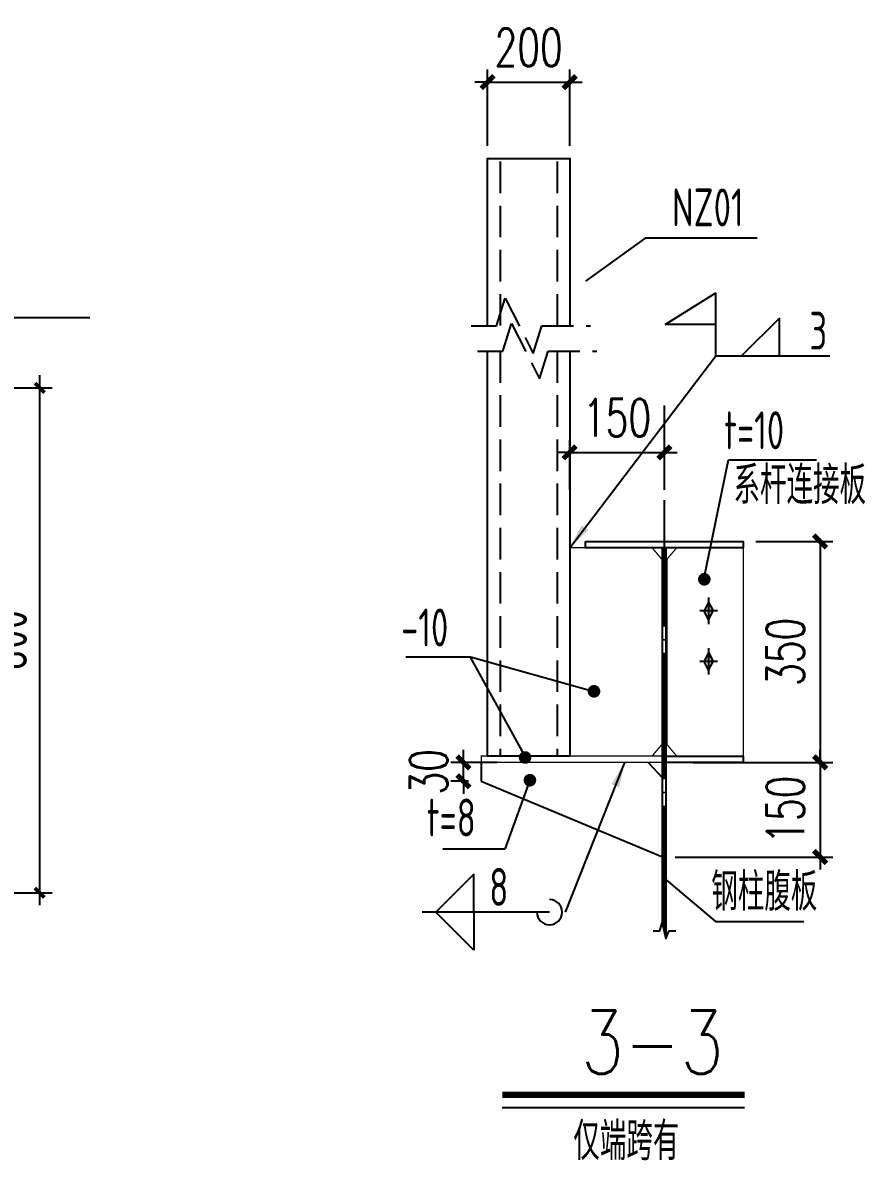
# Model space of a CAD drawing. Extents: x 180850 to 1399066, y 113487 to 334416.
# Drawn here: x 1360914 to 1367586, y 159387 to 168398 of the extents above; entities that cross this region are included whole.
import ezdxf

# ---------------------------------------------------------------- set-up
doc = ezdxf.new("R2010")
doc.units = 0
doc.header["$LTSCALE"] = 1000
doc.linetypes.add('DASH', pattern=[0.35, 0.25, -0.1])
doc.linetypes.add('DOTE', pattern=[2.42, 2, -0.2, 0.02, -0.2])
for name, color, linetype in [('ADIM', 3, 'Continuous'), ('AXIS', 3, 'Continuous'), ('DOTE', 1, 'Continuous'), ('GL', 150, 'Continuous'), ('GZ', 50, 'Continuous'), ('LT', 27, 'Continuous'), ('PZ', 202, 'Continuous'), ('TEXT', 7, 'Continuous')]:
    doc.layers.add(name, color=color, linetype=linetype)
doc.styles.add('_TCH_DIM_T3', font='SIMPLEX', dxfattribs={"width": 0.705882, "bigfont": 'GBCBIG'})
doc.styles.add('SIM-TSSC', font='simplex.shx', dxfattribs={"width": 0.8, "bigfont": 'tssdchn.shx'})
doc.styles.get("Standard").update_dxf_attribs({"font": 'gbenor.shx', "bigfont": 'gbcbig.shx'})
doc.styles.add('TSSD_Dimension', font='Tssdeng.shx', dxfattribs={"width": 0.8, "bigfont": 'hztxt.shx'})
doc.styles.add('TSSD_Label', font='tssdeng.shx', dxfattribs={"width": 0.7, "bigfont": 'hztxt.shx'})
doc.styles.add('TSSD_Norm', font='tssdeng.shx', dxfattribs={"bigfont": 'hztxt.shx'})
doc.dimstyles.new('TCH_100_5', dxfattribs={"dimtxt": 297.5, "dimasz": 100, "dimexe": 100, "dimexo": 100, "dimgap": 126.25, "dimtad": 1, "dimdec": 0, "dimlfac": 0.2, "dimzin": 0, "dimdsep": 46, "dimtxsty": '_TCH_DIM_T3', "dimblk": 'ARCHTICK', "dimcen": 0.09, "dimclrd": 126, "dimclre": 126, "dimclrt": 7, "dimazin": 2, "dimtfac": 1, "dimtdec": 0, "dimtix": 1, "dimtmove": 2, "dimatfit": 3, "dimfxl": 1, "dimtolj": 1, "dimtzin": 0, "dimarcsym": 0})
doc.dimstyles.new('TSSD_20_100', dxfattribs={"dimtxt": 300, "dimasz": 75, "dimexe": 100, "dimexo": 250, "dimgap": 100, "dimtad": 1, "dimdec": 0, "dimlfac": 0.2, "dimzin": 0, "dimdsep": 46, "dimtxsty": 'TSSD_Dimension', "dimblk": 'ARCHTICK', "dimcen": 0, "dimdle": 100, "dimclrt": 7, "dimadec": 0, "dimazin": 0, "dimtfac": 1, "dimtdec": 0, "dimtix": 1, "dimtmove": 2, "dimatfit": 3, "dimfxl": 1, "dimtolj": 1, "dimtzin": 0, "dimarcsym": 0})
doc.dimstyles.new('TSSD_LEADER_STYLE_200.0', dxfattribs={"dimtxt": 0.18, "dimasz": 200, "dimexe": 0.18, "dimexo": 0.0625, "dimgap": 0.09, "dimtad": 0, "dimtih": 1, "dimtoh": 1, "dimdec": 4, "dimzin": 0, "dimdsep": 46, "dimtxsty": 'Standard', "dimcen": 0.09, "dimadec": 0, "dimazin": 0, "dimtfac": 1, "dimtdec": 4, "dimtofl": 0, "dimtmove": 0, "dimatfit": 3, "dimfxl": 1, "dimtolj": 1, "dimtzin": 0, "dimarcsym": 0})

# ---------------------------------------------------------------- blocks, each defined once
blk = doc.blocks.new('_ArchTick')
at = {"color": 0, "linetype": 'ByBlock', "const_width": 0.4}
blk.add_lwpolyline([(-0.5, -0.5), (0.5, 0.5)], dxfattribs=at)
blk = doc.blocks.new('*D850')
at = {"layer": 'Defpoints', "color": 0, "transparency": 16777216}
for p in [(1366122.1, 162539.1), (1365980.3, 161789.1), (1367228.6, 161789.1)]:
    blk.add_point(p, dxfattribs=at)
at = {"layer": 'GL', "color": 126, "lineweight": -2, "transparency": 16777216}
for p, q in [((1367228.6, 162539.1), (1367228.6, 162639.1)), ((1366222.1, 162539.1), (1367328.6, 162539.1)), ((1367228.6, 162539.1), (1367228.6, 161789.1)), ((1366080.3, 161789.1), (1367328.6, 161789.1)), ((1367228.6, 161789.1), (1367228.6, 161689.1))]:
    blk.add_line(p, q, dxfattribs=at)
at = {"layer": 'GL', "color": 126, "lineweight": -2, "transparency": 16777216, "xscale": 100, "yscale": 100, "zscale": 100}
for p, rotation in [((1367228.6, 162539.1), 270), ((1367228.6, 161789.1), 90)]:
    blk.add_blockref('_ArchTick', p, dxfattribs=dict(at, rotation=rotation))
at = {"layer": 'GL', "color": 7, "transparency": 16777216, "insert": (1366953.6, 162164.1), "char_height": 297.5, "attachment_point": 5, "rotation": 90, "style": '_TCH_DIM_T3'}
blk.add_mtext('\\A1;150', dxfattribs=at)
blk = doc.blocks.new('*D851')
at = {"layer": 'Defpoints', "color": 0, "transparency": 16777216}
for p in [(1364403.6, 162539.1), (1364771.2, 162539.1), (1364545.3, 162389.1)]:
    blk.add_point(p, dxfattribs=at)
at = {"layer": 'GL', "color": 126, "lineweight": -2, "transparency": 16777216}
for p, q in [((1364403.6, 162539.1), (1364403.6, 162639.1)), ((1364671.2, 162539.1), (1364303.6, 162539.1)), ((1364403.6, 162389.1), (1364403.6, 162539.1)), ((1364445.3, 162389.1), (1364303.6, 162389.1)), ((1364403.6, 162389.1), (1364403.6, 162289.1))]:
    blk.add_line(p, q, dxfattribs=at)
at = {"layer": 'GL', "color": 126, "lineweight": -2, "transparency": 16777216, "xscale": 100, "yscale": 100, "zscale": 100}
for p, rotation in [((1364403.6, 162539.1), 270), ((1364403.6, 162389.1), 90)]:
    blk.add_blockref('_ArchTick', p, dxfattribs=dict(at, rotation=rotation))
at = {"layer": 'GL', "color": 7, "transparency": 16777216, "insert": (1364128.6, 162464.1), "char_height": 297.5, "attachment_point": 5, "rotation": 90, "style": '_TCH_DIM_T3'}
blk.add_mtext('\\A1;30', dxfattribs=at)
blk = doc.blocks.new('_WELD004')
at = {"color": 0, "linetype": 'ByBlock'}
for p, q in [((0, 1), (1, 0)), ((0, 0), (0, 1))]:
    blk.add_line(p, q, dxfattribs=at)
blk = doc.blocks.new('*D852')
at = {"layer": 'Defpoints', "color": 0, "transparency": 16777216}
for p in [(1365995.3, 164994.5), (1365245.3, 164596.9), (1365995.3, 164596.9)]:
    blk.add_point(p, dxfattribs=at)
at = {"layer": 'GL', "color": 126, "lineweight": -2, "transparency": 16777216}
for p, q in [((1365245.3, 164696.9), (1365245.3, 165094.5)), ((1365995.3, 164696.9), (1365995.3, 165094.5)), ((1365245.3, 164994.5), (1365145.3, 164994.5)), ((1365245.3, 164994.5), (1365995.3, 164994.5)), ((1365995.3, 164994.5), (1366095.3, 164994.5))]:
    blk.add_line(p, q, dxfattribs=at)
at = {"layer": 'GL', "color": 126, "lineweight": -2, "transparency": 16777216, "xscale": 100, "yscale": 100, "zscale": 100}
blk.add_blockref('_ArchTick', (1365245.3, 164994.5), dxfattribs=at)
at = {"layer": 'GL', "color": 126, "lineweight": -2, "transparency": 16777216, "xscale": 100, "yscale": 100, "zscale": 100, "rotation": 180}
blk.add_blockref('_ArchTick', (1365995.3, 164994.5), dxfattribs=at)
at = {"layer": 'GL', "color": 7, "transparency": 16777216, "insert": (1365620.3, 165269.5), "char_height": 297.5, "attachment_point": 5, "style": '_TCH_DIM_T3'}
blk.add_mtext('\\A1;150', dxfattribs=at)
blk = doc.blocks.new('*D853')
at = {"layer": 'Defpoints', "color": 0, "transparency": 16777216}
for p in [(1365245.3, 167928), (1364595.3, 167323.7), (1365245.3, 167323.7)]:
    blk.add_point(p, dxfattribs=at)
at = {"layer": 'GL', "color": 126, "lineweight": -2, "transparency": 16777216}
for p, q in [((1364595.3, 167423.7), (1364595.3, 168028)), ((1365245.3, 167423.7), (1365245.3, 168028)), ((1364595.3, 167928), (1364495.3, 167928)), ((1364595.3, 167928), (1365245.3, 167928)), ((1365245.3, 167928), (1365345.3, 167928))]:
    blk.add_line(p, q, dxfattribs=at)
at = {"layer": 'GL', "color": 126, "lineweight": -2, "transparency": 16777216, "xscale": 100, "yscale": 100, "zscale": 100}
blk.add_blockref('_ArchTick', (1364595.3, 167928), dxfattribs=at)
at = {"layer": 'GL', "color": 126, "lineweight": -2, "transparency": 16777216, "xscale": 100, "yscale": 100, "zscale": 100, "rotation": 180}
blk.add_blockref('_ArchTick', (1365245.3, 167928), dxfattribs=at)
at = {"layer": 'GL', "color": 7, "transparency": 16777216, "insert": (1364920.3, 168203), "char_height": 297.5, "attachment_point": 5, "style": '_TCH_DIM_T3'}
blk.add_mtext('\\A1;200', dxfattribs=at)
blk = doc.blocks.new('*D888')
at = {"layer": 'Defpoints', "color": 0, "transparency": 16777216}
for p in [(1366620.3, 164289.1), (1366620.3, 162539.1), (1367228.6, 162539.1)]:
    blk.add_point(p, dxfattribs=at)
at = {"layer": 'GL', "color": 126, "lineweight": -2, "transparency": 16777216}
for p, q in [((1366720.3, 164289.1), (1367328.6, 164289.1)), ((1367228.6, 164289.1), (1367228.6, 162539.1)), ((1366720.3, 162539.1), (1367328.6, 162539.1))]:
    blk.add_line(p, q, dxfattribs=at)
at = {"layer": 'GL', "color": 126, "lineweight": -2, "transparency": 16777216, "xscale": 100, "yscale": 100, "zscale": 100}
for p, rotation in [((1367228.6, 164289.1), 90), ((1367228.6, 162539.1), 270)]:
    blk.add_blockref('_ArchTick', p, dxfattribs=dict(at, rotation=rotation))
at = {"layer": 'GL', "color": 7, "transparency": 16777216, "insert": (1366953.6, 163414.1), "char_height": 297.5, "attachment_point": 5, "rotation": 90, "style": '_TCH_DIM_T3'}
blk.add_mtext('\\A1;350', dxfattribs=at)
blk = doc.blocks.new('*D1022')
at = {"layer": 'AXIS', "color": 0, "lineweight": -2, "transparency": 16777216}
for p, q in [((1361048, 165605.4), (1361048, 161406.6)), ((1359244, 165505.4), (1361148, 165505.4)), ((1359242.6, 161506.6), (1361148, 161506.6))]:
    blk.add_line(p, q, dxfattribs=at)
at = {"layer": 'Defpoints', "color": 0, "transparency": 16777216}
for p in [(1358994, 165505.4), (1358992.6, 161506.6), (1361048, 161506.6)]:
    blk.add_point(p, dxfattribs=at)
at = {"layer": 'AXIS', "color": 0, "lineweight": -2, "transparency": 16777216, "xscale": 75, "yscale": 75, "zscale": 75}
for p, rotation in [((1361048, 165505.4), 90), ((1361048, 161506.6), 270)]:
    blk.add_blockref('_ArchTick', p, dxfattribs=dict(at, rotation=rotation))
at = {"layer": 'AXIS', "color": 7, "transparency": 16777216, "insert": (1360798, 163506), "char_height": 300, "attachment_point": 5, "rotation": 90, "style": 'TSSD_Dimension'}
blk.add_mtext('\\A1;800', dxfattribs=at)

msp = doc.modelspace()

# ---------------------------------------------------------------- hatches: boundary and pattern name
for points in [[(1366345.26, 163809.27), (1366380.36, 163739.07), (1366345.26, 163668.87), (1366310.16, 163739.07)], [(1366345.26, 163409.27), (1366380.36, 163339.07), (1366345.26, 163268.87), (1366310.16, 163339.07)]]:
    msp.add_hatch(color=256).paths.add_polyline_path(points)
at = {"layer": 'AXIS'}
h = msp.add_hatch(color=256, dxfattribs=at)
h.paths.add_polyline_path([(1366002.27, 166008.83), (1366402.27, 166258.83), (1366402.27, 166008.83)], flags=16)
edge = h.paths.add_edge_path()
edge.add_line((1366002.27, 166008.83), (1366402.27, 166258.83))
edge.add_line((1366402.27, 166008.83), (1366002.27, 166008.83))
edge.add_line((1366402.27, 165758.83), (1366402.27, 166258.83))

# ---------------------------------------------------------------- linework, layer by layer
for p, q in [((1366345.26, 163844.37), (1366345.26, 163633.77)), ((1366415.46, 163739.07), (1366275.06, 163739.07)), ((1366345.26, 163809.27), (1366310.16, 163739.07)), ((1366345.26, 163668.87), (1366310.16, 163739.07)), ((1366345.26, 163809.27), (1366380.36, 163739.07)), ((1366345.26, 163668.87), (1366380.36, 163739.07)), ((1366345.26, 163409.27), (1366310.16, 163339.07)), ((1366345.26, 163444.37), (1366345.26, 163233.77)), ((1366345.26, 163409.27), (1366380.36, 163339.07)), ((1366415.46, 163339.07), (1366275.06, 163339.07)), ((1366345.26, 163268.87), (1366310.16, 163339.07)), ((1366345.26, 163268.87), (1366380.36, 163339.07))]:
    msp.add_line(p, q)
at = {"layer": 'ADIM', "const_width": 50}
msp.add_lwpolyline([(1364711.64, 159904.87), (1366630.67, 159904.87)], dxfattribs=at)
at = {"layer": 'ADIM'}
msp.add_lwpolyline([(1364711.64, 159804.87), (1366630.67, 159804.87)], dxfattribs=at)
at = {"layer": 'AXIS'}
for p, q in [((1365842.29, 166691.82), (1365370.26, 166349.92)), ((1366730.02, 166691.82), (1365842.29, 166691.82)), ((1366002.27, 166008.83), (1366402.27, 166258.83)), ((1366402.27, 165758.83), (1366402.27, 166258.83)), ((1359402.78, 166063.79), (1361445.87, 166063.79)), ((1366402.27, 166008.83), (1366002.27, 166008.83)), ((1366906.33, 166058.83), (1366606.33, 165758.83)), ((1366906.33, 165758.83), (1366906.33, 166058.83)), ((1366402.27, 165758.83), (1367306.33, 165758.83)), ((1366313.56, 164014.16), (1366501.89, 164935.45)), ((1366501.89, 164935.45), (1367200.85, 164935.45)), ((1364459.88, 163373.02), (1363948.15, 163373.02)), ((1365437.9, 163096.72), (1364459.88, 163373.02)), ((1364883.8, 162600.88), (1364459.88, 163373.02)), ((1364930.21, 162397.45), (1364730.86, 161851.5)), ((1364730.86, 161851.5), (1364239.87, 161851.5)), ((1365995.26, 161618.86), (1366400.08, 161279.3)), ((1365085.41, 161351.91), (1364077.9, 161351.91)), ((1366400.08, 161279.3), (1367099.05, 161279.3))]:
    msp.add_line(p, q, dxfattribs=at)
at = {"layer": 'AXIS', "const_width": 50}
for points in [[(1366336.33, 163987.11, -1), (1366286.52, 163991.39, -1)], [(1365412.9, 163101.85, -1), (1365462.9, 163101.85, -1)], [(1364917.36, 162577.39, -1), (1364867.36, 162577.39, -1)], [(1364905.21, 162397.45, 1), (1364955.21, 162397.45, 1)]]:
    msp.add_lwpolyline(points, format="xyb", close=True, dxfattribs=at)
at = {"layer": 'AXIS'}
msp.add_arc((1365085.41, 161351.91), 100, 180, 90, dxfattribs=at)
at = {"layer": 'DOTE', "color": 1, "linetype": 'DOTE', "ltscale": 0.5}
msp.add_line((1365995.26, 161195.34), (1365995.26, 165366.55), dxfattribs=at)
at = {"layer": 'GZ'}
for p, q in [((1365980.26, 161258.65), (1365980.26, 164239.07)), ((1366010.26, 161148.43), (1366010.26, 164239.07))]:
    msp.add_line(p, q, dxfattribs=at)
msp.add_lwpolyline([(1365370.26, 164289.07), (1366620.26, 164289.07), (1366620.26, 164239.07), (1365370.26, 164239.07)], close=True, dxfattribs=at)
msp.add_lwpolyline([(1365905.26, 161204.59), (1365958.26, 161204.59), (1365958.26, 161204.59), (1365978.26, 161267.09), (1366007.83, 161142.25), (1366032.26, 161204.59), (1366032.26, 161204.59), (1366085.26, 161204.59)], dxfattribs=at)
at = {"layer": 'LT', "color": 8, "linetype": 'DASH'}
for p, q in [((1364695.26, 167298.65), (1364695.26, 165996.86)), ((1365145.26, 167298.65), (1365145.26, 165996.86)), ((1364695.26, 165796.86), (1364695.26, 162589.07)), ((1365145.26, 165796.86), (1365145.26, 162589.07))]:
    msp.add_line(p, q, dxfattribs=at)
at = {"layer": 'LT'}
for points in [[(1364595.26, 165996.86), (1364595.26, 167323.65), (1365245.26, 167323.65), (1365245.26, 165996.86)], [(1365245.26, 165796.86), (1365245.26, 162589.07), (1364595.26, 162589.07), (1364595.26, 165796.86)]]:
    msp.add_lwpolyline(points, dxfattribs=at)
at = {"layer": 'LT', "color": 8, "linetype": 'DASH'}
for points in [[(1364465.26, 165996.86), (1364665.26, 165996.86), (1364735.26, 166216.86), (1364955.26, 165776.86), (1365025.26, 165996.86), (1365410.27, 165996.86)], [(1364515.26, 165796.86), (1364715.26, 165796.86), (1364785.26, 166016.86), (1365005.26, 165576.86), (1365075.26, 165796.86), (1365460.27, 165796.86)]]:
    msp.add_lwpolyline(points, dxfattribs=at)
at = {"layer": 'PZ'}
for p, q in [((1364545.26, 162539.07), (1364545.26, 162389.07)), ((1365866.65, 162539.07), (1365980.26, 162416.33)), ((1364545.26, 162389.07), (1365980.26, 161789.37))]:
    msp.add_line(p, q, dxfattribs=at)
at = {"layer": 'PZ', "const_width": 10}
for points in [[(1365245.26, 164239.07), (1365897.93, 164239.07), (1365975.26, 164147.59), (1365975.26, 162680.56), (1365897.93, 162589.07), (1365245.26, 162589.07), (1365245.26, 164239.07)], [(1366620.26, 164239.07), (1366092.58, 164239.07), (1366015.26, 164147.59), (1366015.26, 162680.56), (1366092.58, 162589.07), (1366620.26, 162589.07), (1366620.26, 164239.07)]]:
    msp.add_lwpolyline(points, dxfattribs=at)
msp.add_lwpolyline([(1364545.26, 162589.07), (1365980.26, 162589.07), (1365980.26, 162539.07), (1364545.26, 162539.07)], close=True, dxfattribs=at)
at = {"layer": 'PZ'}
msp.add_lwpolyline([(1366010.26, 162589.07), (1366620.26, 162589.07), (1366620.26, 162539.07), (1366010.26, 162539.07)], dxfattribs=at)

# ---------------------------------------------------------------- block references
at = {"layer": 'AXIS', "xscale": -300, "yscale": 300, "zscale": 300}
msp.add_blockref('_WELD004', (1364485.41, 161351.91), dxfattribs=at)
at = {"layer": 'AXIS', "xscale": 300, "yscale": 300, "zscale": 300, "rotation": 180}
msp.add_blockref('_WELD004', (1364485.41, 161351.91), dxfattribs=at)

# ---------------------------------------------------------------- texts
at = {"layer": 'TEXT', "width": 0.7}
for s, style, p in [('NZ01', 'TSSD_Norm', (1366054.85, 166785.25)), ('-10', 'TSSD_Norm', (1363910.47, 163457.19)), ('t=8', 'TSSD_Norm', (1364112.86, 161951.96)), ('8', 'TSSD_Label', (1364608.49, 161401.91)), ('钢柱腹板', 'TSSD_Norm', (1366366.55, 161363.47))]:
    msp.add_text(s, height=300, dxfattribs=dict(at, style=style)).set_placement(p)
at = {"layer": 'TEXT', "style": 'TSSD_Norm', "width": 0.7}
for s, p in [('3', (1367143.25, 165808.83)), ('t=10', (1366468.35, 165019.62)), ('系杆连接板', (1366542.64, 164584.75)), ('仅端跨有', (1365273.99, 159388.23))]:
    msp.add_text(s, height=300, rotation=360, dxfattribs=at).set_placement(p)
at = {"layer": 'TEXT', "linetype": 'ByBlock', "style": 'SIM-TSSC', "width": 0.8}
msp.add_text('3-3', height=500, dxfattribs=at).set_placement((1365333.72, 160072.51))

# ---------------------------------------------------------------- dimensions: what is measured, and where the dimension line sits
at = {"layer": 'AXIS'}
dim = msp.add_linear_dim(base=(1361048.04, 161506.59), p1=(1358993.97, 165505.36), p2=(1358992.6, 161506.59), angle=90, dimstyle='TSSD_20_100', dxfattribs=at)
dim.commit()
dim.dimension.update_dxf_attribs({"geometry": '*D1022', "text_midpoint": (1360798.04, 163505.98)})
at = {"layer": 'GL'}
dim = msp.add_linear_dim(base=(1365245.26, 167928.02), p1=(1364595.26, 167323.65), p2=(1365245.26, 167323.65), text='200', dimstyle='TCH_100_5', dxfattribs=at)
dim.commit()
dim.dimension.update_dxf_attribs({"geometry": '*D853', "text_midpoint": (1364920.26, 168203.02)})
dim = msp.add_linear_dim(base=(1365995.26, 164994.46), p1=(1365245.26, 164596.89), p2=(1365995.26, 164596.89), dimstyle='TCH_100_5', dxfattribs=at)
dim.commit()
dim.dimension.update_dxf_attribs({"geometry": '*D852', "text_midpoint": (1365620.26, 165269.46)})
for base, p1, p2, picture, middle in [((1367228.63, 162539.07), (1366620.26, 164289.07), (1366620.26, 162539.07), '*D888', (1366953.63, 163414.07)), ((1364403.62, 162539.07), (1364545.26, 162389.07), (1364771.17, 162539.07), '*D851', (1364128.62, 162464.07)), ((1367228.63, 161789.07), (1366122.13, 162539.07), (1365980.26, 161789.07), '*D850', (1366953.63, 162164.07))]:
    dim = msp.add_linear_dim(base=base, p1=p1, p2=p2, angle=90, dimstyle='TCH_100_5', dxfattribs=at)
    dim.commit()
    dim.dimension.update_dxf_attribs({"geometry": picture, "text_midpoint": middle})

# ---------------------------------------------------------------- leaders
at = {"layer": 'AXIS'}
for points in [[(1365245.26, 164239.07), (1366402.27, 165758.83)], [(1365680.58, 162539.07), (1365210.41, 161351.91)]]:
    msp.add_leader(points, dimstyle='TSSD_LEADER_STYLE_200.0', dxfattribs=at)

doc.saveas('drawing.dxf')
